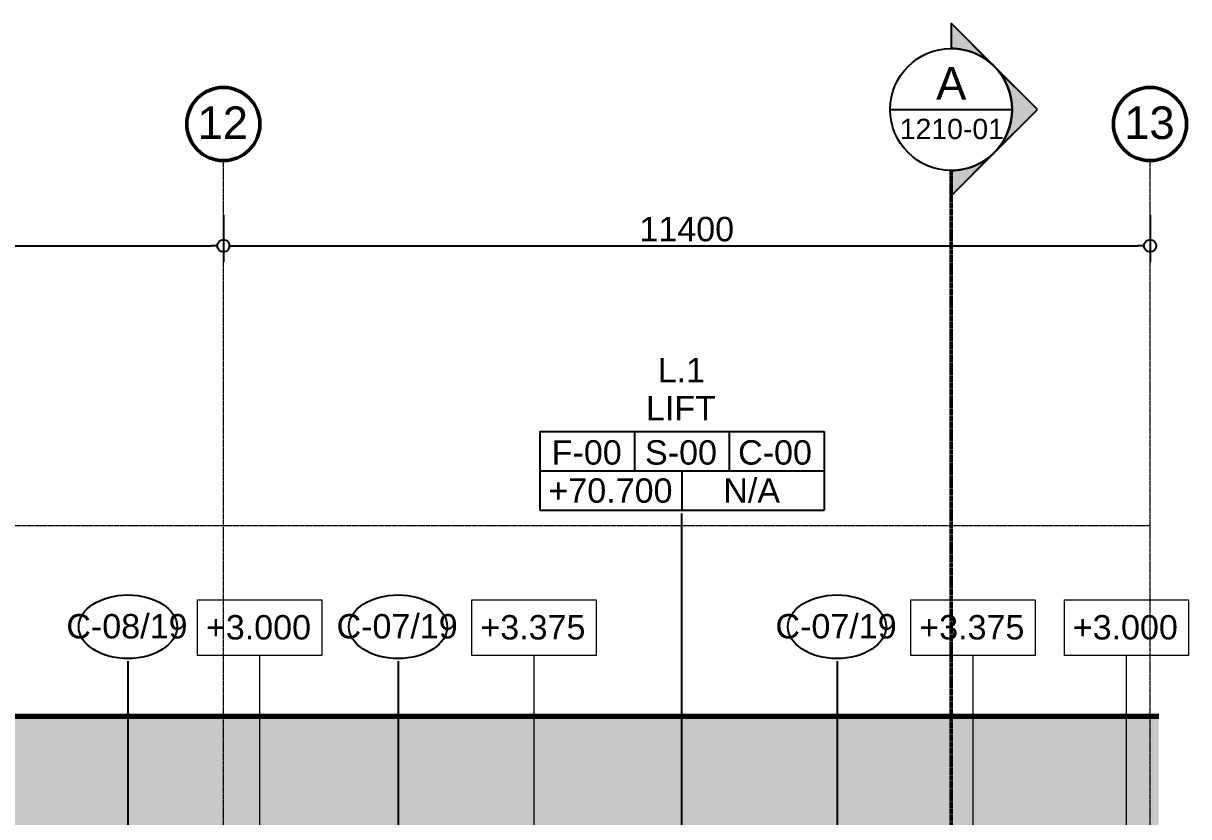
# Model space of a CAD drawing. Header units: millimetres. Extents: x -853228 to -774597, y -17231 to 22435.
# Drawn here: x -792743 to -778407, y 12676 to 22435 of the extents above; entities that cross this region are included whole.
import ezdxf

# ---------------------------------------------------------------- set-up
doc = ezdxf.new("R2010")
doc.units = ezdxf.units.MM
doc.linetypes.add('DPA_Grid _ Level 100', pattern=[10, 5.5, -1.6, 1.3, -1.6])
for name, color, linetype, lineweight in [('A-ANNO-DIMS', 1, 'Continuous', 9), ('A-ANNO-NOTE', 3, 'Continuous', 25), ('A-ROOM-IDEN', 3, 'Continuous', 25), ('A-ROOM-LINE', 3, 'Continuous', 25), ('A-WALL', 5, 'Continuous', 35), ('A-WALL-PATT', 1, 'Continuous', 35), ('G-ANNO-SECL', 3, 'Continuous', 9), ('G-ANNO-TEXT', 3, 'Continuous', 9), ('S-GRID', 251, 'Continuous', 9), ('S-GRID-IDEN', 3, 'Continuous', 50), ('WALL-E', 2, 'Continuous', 35)]:
    doc.layers.add(name, color=color, linetype=linetype, lineweight=lineweight)
doc.styles.add('Arial', font='arial.ttf', dxfattribs={"height": 400})
doc.styles.add('Arial_1', font='arial.ttf', dxfattribs={"height": 250})
doc.styles.add('Arial_2', font='arial.ttf', dxfattribs={"height": 300})
doc.dimstyles.new('DPA-DIM-3_0_C-C', dxfattribs={"dimscale": 304.8, "dimtxt": 306.07782, "dimasz": 0.492126, "dimexe": 0.656168, "dimexo": 0.0625, "dimgap": 0.164042, "dimtad": 1, "dimdec": 0, "dimzin": 0, "dimdsep": 46, "dimtxsty": 'Arial_2', "dimblk1": 'DOTBLANK', "dimblk2": 'DOTBLANK', "dimsah": 1, "dimcen": 0.09, "dimdle": 0.656168, "dimadec": 8, "dimazin": 0, "dimtfac": 1, "dimtdec": 4, "dimtix": 1, "dimtmove": 0, "dimatfit": 3, "dimfxl": 1.312336, "dimfxlon": 1, "dimtvp": 1, "dimtolj": 1, "dimtzin": 0, "dimarcsym": 2})

# ---------------------------------------------------------------- blocks, each defined once
blk = doc.blocks.new('Section - Section Head-531884-4261-01 ENLARGED UPPER PLATFORM LEVEL - REFLECTED CEILING PLAN - SHEET 2')
at = {"layer": 'G-ANNO-SECL'}
h = blk.add_hatch(color=256, dxfattribs=at)
edge = h.paths.add_edge_path()
edge.add_line((-12.8, 5.3), (-7.5, 10.61))
edge.add_line((-7.5, 10.61), (-2.2, 5.3))
edge.add_arc((-7.5, 0), 7.5, 45, 135)
h = blk.add_hatch(color=256, dxfattribs=at)
edge = h.paths.add_edge_path()
edge.add_arc((-7.5, 0), 7.5, 0, 45)
edge.add_line((-2.2, 5.3), (3.11, 0))
edge.add_line((3.11, 0), (0, 0))
edge = h.paths.add_edge_path()
edge.add_line((-15, 0), (-18.11, 0))
edge.add_line((-18.11, 0), (-12.8, 5.3))
edge.add_arc((-7.5, 0), 7.5, 135, 180)
at = {"layer": 'G-ANNO-SECL', "lineweight": 25}
for p, q in [((-7.5, 10.61), (-18.11, 0)), ((-7.5, 10.61), (-12.8, 5.3)), ((3.11, 0), (-7.5, 10.61)), ((-2.2, 5.3), (-7.5, 10.61)), ((-12.8, 5.3), (-18.11, 0)), ((3.11, 0), (-2.2, 5.3)), ((-18.11, 0), (-15, 0)), ((-18.11, 0), (-15, 0)), ((0, 0), (3.11, 0)), ((0, 0), (3.11, 0))]:
    blk.add_line(p, q, dxfattribs=at)
blk.add_circle((-7.5, 0), 7.5, dxfattribs=at)
for start, end in [(45, 135), (135, 180), (0, 45)]:
    blk.add_arc((-7.5, 0), 7.5, start, end, dxfattribs=at)
blk = doc.blocks.new('DPA_Room Tag Box - Standard-4486259-4261-01 ENLARGED UPPER PLATFORM LEVEL - REFLECTED CEILING PLAN - SHEET 2')
at = {"layer": 'A-ROOM-LINE'}
for p, q in [((-17.5, -2.94), (-17.5, -12.6)), ((-17.5, -2.94), (17.5, -2.94)), ((-5.83, -2.94), (-5.83, -7.77)), ((5.83, -2.94), (5.83, -7.77)), ((17.5, -2.94), (17.5, -12.6)), ((-17.5, -7.77), (17.5, -7.77)), ((0, -7.77), (0, -12.6)), ((-17.5, -12.6), (17.5, -12.6))]:
    blk.add_line(p, q, dxfattribs=at)
blk = doc.blocks.new('Ceiling Tags - Ceiling Tags-9510765-4261-01 ENLARGED UPPER PLATFORM LEVEL - REFLECTED CEILING PLAN - SHEET 2')
at = {"layer": 'A-ANNO-NOTE'}
blk.add_ellipse((0, 0), major_axis=(6.05, 0), ratio=0.646436, dxfattribs=at)
blk = doc.blocks.new('Grid - 100 Scale-2291345-4261-01 ENLARGED UPPER PLATFORM LEVEL - REFLECTED CEILING PLAN - SHEET 2')
at = {"layer": 'S-GRID-IDEN'}
blk.add_circle((0, 0), 4.5, dxfattribs=at)
blk = doc.blocks.new('_DotBlank')
at = {"color": 0, "linetype": 'ByBlock', "lineweight": -2}
blk.add_line((-0.5, 0), (-1, 0), dxfattribs=at)
blk.add_circle((0, 0), 0.5, dxfattribs=at)
blk = doc.blocks.new('*D315')
at = {"layer": 'A-ANNO-DIMS', "color": 0, "lineweight": -2, "transparency": 16777216}
for p, q in [((0, 16501), (0, 15920)), ((11400, 16501), (11400, 15920)), ((150, 16120), (11250, 16120))]:
    blk.add_line(p, q, dxfattribs=at)
at = {"layer": 'Defpoints', "color": 0, "transparency": 16777216}
for p in [(0, 16520), (11400, 16520), (11400, 16120)]:
    blk.add_point(p, dxfattribs=at)
at = {"layer": 'A-ANNO-DIMS', "color": 0, "lineweight": -2, "transparency": 16777216, "xscale": 150, "yscale": 150, "zscale": 150, "rotation": 180}
blk.add_blockref('_DotBlank', (0, 16120), dxfattribs=at)
at = {"layer": 'A-ANNO-DIMS', "color": 0, "lineweight": -2, "transparency": 16777216, "xscale": 150, "yscale": 150, "zscale": 150}
blk.add_blockref('_DotBlank', (11400, 16120), dxfattribs=at)
at = {"layer": 'A-ANNO-DIMS', "color": 0, "transparency": 16777216, "insert": (5700, 16323), "char_height": 300, "width": 1384.41, "attachment_point": 5, "style": 'Arial_2'}
blk.add_mtext('\\A1;11400', dxfattribs=at)
blk = doc.blocks.new('*D316')
at = {"layer": 'A-ANNO-DIMS', "color": 0, "lineweight": -2, "transparency": 16777216}
for p, q in [((11400, 16501), (11400, 15920)), ((22800, 16501), (22800, 15920)), ((11550, 16120), (22650, 16120))]:
    blk.add_line(p, q, dxfattribs=at)
at = {"layer": 'Defpoints', "color": 0, "transparency": 16777216}
for p in [(11400, 16520), (22800, 16520), (22800, 16120)]:
    blk.add_point(p, dxfattribs=at)
at = {"layer": 'A-ANNO-DIMS', "color": 0, "lineweight": -2, "transparency": 16777216, "xscale": 150, "yscale": 150, "zscale": 150, "rotation": 180}
blk.add_blockref('_DotBlank', (11400, 16120), dxfattribs=at)
at = {"layer": 'A-ANNO-DIMS', "color": 0, "lineweight": -2, "transparency": 16777216, "xscale": 150, "yscale": 150, "zscale": 150}
blk.add_blockref('_DotBlank', (22800, 16120), dxfattribs=at)
at = {"layer": 'A-ANNO-DIMS', "color": 0, "transparency": 16777216, "insert": (17100, 16323), "char_height": 300, "width": 1384.41, "attachment_point": 5, "style": 'Arial_2'}
blk.add_mtext('\\A1;11400', dxfattribs=at)
blk = doc.blocks.new('C-1-PP19-AR-4261-01-B_20250910-022855_EXDIM')
at = {"layer": 'S-GRID', "linetype": 'DPA_Grid _ Level 100'}
for p, q in [((11400, -19375), (11400, 17167.1)), ((22800, -19375), (22800, 17167.1)), ((22800, 12673), (-50217.4, 12673))]:
    blk.add_line(p, q, dxfattribs=at)
at = {"layer": 'S-GRID-IDEN', "xscale": 99.99999999999993, "yscale": 99.99999999999993, "zscale": 99.99999999999993}
for p in [(11400, 17617.1), (22800, 17617.1)]:
    blk.add_blockref('Grid - 100 Scale-2291345-4261-01 ENLARGED UPPER PLATFORM LEVEL - REFLECTED CEILING PLAN - SHEET 2', p, dxfattribs=at)
at = {"layer": 'S-GRID-IDEN', "lineweight": 9, "char_height": 400, "width": 753.586, "attachment_point": 1, "style": 'Arial'}
for s, insert in [('12', (11081.2, 17833)), ('13', (22481.2, 17833))]:
    blk.add_mtext(s, dxfattribs=dict(at, insert=insert))
at = {"layer": 'A-ANNO-DIMS'}
for base, p1, p2, picture, middle in [((11400, 16120), (0, 16520), (11400, 16520), '*D315', (5700, 16323.2)), ((22800, 16120), (11400, 16520), (22800, 16520), '*D316', (17100, 16323.2))]:
    dim = blk.add_linear_dim(base=base, p1=p1, p2=p2, dimstyle='DPA-DIM-3_0_C-C', override={"dimpost": '<>', "dimfxl": 11400}, dxfattribs=at)
    dim.commit()
    dim.dimension.update_dxf_attribs({"geometry": picture, "text_midpoint": middle})

msp = doc.modelspace()

# ---------------------------------------------------------------- hatches: boundary and pattern name
at = {"layer": 'A-WALL-PATT', "lineweight": 9}
h = msp.add_hatch(dxfattribs=at)
h.set_pattern_fill('FP_1', color=256, style=0, pattern_type=2)
h.set_pattern_definition([(50, (0, 0), (728.7365, -63.75582), [76.2, -838.2]), (355, (0, 0), (-140.9716, 764.2276), [60.96, -670.56]), (100.451, (60.7, -5.3), (587.77, 700.46675), [64.76, -712.36]), (46.184, (0, 203.2), (1084.3162, -168.171), [114.3, -1257.3]), (96.636, (90.4, 189.2), (949.6099, 989.7098), [97.14, -1068.54]), (351.184, (0, 203.2), (949.6206, 989.7012), [91.44, -1005.84]), (21, (101.6, 152.4), (606.45787, -409.06057), [76.2, -838.2]), (326, (101.6, 152.4), (247.20834, 736.7529), [60.96, -670.56]), (71.451, (152.14, 118.3), (853.66825, 327.6855), [64.76, -712.36]), (37.5, (0, 0), (12.35469, 338.22012), [33.528, -628.904, 33.528, -647.192, -673.1]), (37.5, (0, 0), (12.35469, 338.22012), [-1343.152, 33.528, -639.572]), (7.5, (0, 0), (267.27887, 400.72213), [33.528, -354.584, 33.528, -613.664, -256.54]), (7.5, (0, 0), (267.27887, 400.72213), [-1035.304, 33.528, -223.012]), (327.5, (-226.57, 0), (542.36333, -22.915345), [33.528, -220.472, 33.528, -758.952, -1051.56]), (327.5, (-226.57, 0), (542.36333, -22.915345), [-1046.48, 33.528, -1018.032]), (317.5, (-328.17, 0), (592.51696, 101.7071), [33.528, -296.672, 33.528, -492.76, -746.76]), (317.5, (-328.17, 0), (592.51696, 101.7071), [-856.488, 33.528, -713.232])])
h.paths.add_polyline_path([(-778775, 12414), (-778775, 13914), (-848907, 13914), (-848907, 12414), (-783187, 12414)])

# ---------------------------------------------------------------- linework, layer by layer
at = {"layer": 'A-ANNO-NOTE'}
for p, q in [((-791453, 7597), (-791453, 14591)), ((-788129, 7597), (-788129, 14591)), ((-782729, 7597), (-782729, 14591))]:
    msp.add_line(p, q, dxfattribs=at)
at = {"layer": 'A-ROOM-IDEN'}
msp.add_line((-784641, 7795), (-784641, 16407), dxfattribs=at)
at = {"layer": 'A-WALL', "color": 7, "lineweight": 70}
msp.add_line((-847407, 13914), (-778775, 13914), dxfattribs=at)
at = {"layer": 'G-ANNO-SECL', "lineweight": 25}
msp.add_line((-782079, 21375), (-780579, 21375), dxfattribs=at)
at = {"layer": 'G-ANNO-SECL', "linetype": 'DPA_Grid _ Level 100', "lineweight": 50}
msp.add_line((-781329, 20625), (-781329, -17031), dxfattribs=at)
at = {"layer": 'G-ANNO-TEXT', "color": 10}
for p, q in [((-789835, 7216), (-789835, 14661)), ((-786460, 7216), (-786460, 14661)), ((-781060, 7216), (-781060, 14661)), ((-779171, 7637), (-779171, 14661))]:
    msp.add_line(p, q, dxfattribs=at)
at = {"layer": 'G-ANNO-TEXT', "color": 10, "flags": 128}
for points in [[(-790600, 15343), (-789070, 15343), (-789070, 14661), (-790600, 14661)], [(-787224, 15343), (-785695, 15343), (-785695, 14661), (-787224, 14661)], [(-781824, 15343), (-780295, 15343), (-780295, 14661), (-781824, 14661)], [(-779936, 15343), (-778407, 15343), (-778407, 14661), (-779936, 14661)]]:
    msp.add_lwpolyline(points, close=True, dxfattribs=at)
at = {"layer": 'WALL-E'}
for p, q in [((-847407, 13914), (-778775, 13914)), ((-778775, 13914), (-847407, 13914))]:
    msp.add_line(p, q, dxfattribs=at)

# ---------------------------------------------------------------- block references
msp.add_blockref('C-1-PP19-AR-4261-01-B_20250910-022855_EXDIM', (-801682, 3579))
at = {"layer": 'A-ANNO-NOTE', "xscale": 100, "yscale": 100, "zscale": 100}
for p in [(-791457, 15013), (-788133, 15013), (-782733, 15013)]:
    msp.add_blockref('Ceiling Tags - Ceiling Tags-9510765-4261-01 ENLARGED UPPER PLATFORM LEVEL - REFLECTED CEILING PLAN - SHEET 2', p, dxfattribs=at)
at = {"layer": 'A-ROOM-IDEN', "xscale": 99.99999999999993, "yscale": 99.99999999999993, "zscale": 99.99999999999993}
msp.add_blockref('DPA_Room Tag Box - Standard-4486259-4261-01 ENLARGED UPPER PLATFORM LEVEL - REFLECTED CEILING PLAN - SHEET 2', (-784641, 17707), dxfattribs=at)
at = {"layer": 'G-ANNO-SECL', "lineweight": 25, "xscale": 99.99999999999993, "yscale": 99.99999999999993, "zscale": 99.99999999999993, "rotation": 269.9999999999996}
msp.add_blockref('Section - Section Head-531884-4261-01 ENLARGED UPPER PLATFORM LEVEL - REFLECTED CEILING PLAN - SHEET 2', (-781329, 20625), dxfattribs=at)

# ---------------------------------------------------------------- texts
at = {"layer": 'A-ANNO-NOTE', "lineweight": 9, "char_height": 300, "width": 1835.86, "attachment_point": 1, "style": 'Arial_2'}
for s, insert in [('C-08/19', (-792214, 15169)), ('C-07/19', (-788890, 15169)), ('C-07/19', (-783490, 15169))]:
    msp.add_mtext(s, dxfattribs=dict(at, insert=insert))
at = {"layer": 'A-ROOM-IDEN', "lineweight": 9, "char_height": 300, "attachment_point": 1, "style": 'Arial_2'}
for s, insert, width in [('L.1', (-784938, 18320), 721.52), ('LIFT', (-785084, 17851), 1066.24), ('F-00', (-786243, 17307), 1058.23), ('S-00', (-785095, 17307), 1090.29), ('C-00', (-783950, 17307), 1114.35), ('+70.700', (-786283, 16838), 1883.97), ('N/A', (-784132, 16838), 857.81)]:
    msp.add_mtext(s, dxfattribs=dict(at, insert=insert, width=width))
at = {"layer": 'G-ANNO-SECL', "lineweight": 25, "attachment_point": 1}
for s, insert, char_height, width, style in [('A', (-781514, 21897), 400, 456.96, 'Arial'), ('1210-01', (-781961, 21261), 250, 1539.24, 'Arial_1')]:
    msp.add_mtext(s, dxfattribs=dict(at, insert=insert, char_height=char_height, width=width, style=style))
at = {"layer": 'G-ANNO-TEXT', "color": 7, "char_height": 300, "width": 1595.36, "attachment_point": 1, "style": 'Arial_2'}
for s, insert in [('+3.000', (-790497, 15156)), ('+3.375', (-787121, 15156)), ('+3.375', (-781721, 15156)), ('+3.000', (-779833, 15156))]:
    msp.add_mtext(s, dxfattribs=dict(at, insert=insert))

doc.saveas('drawing.dxf')
